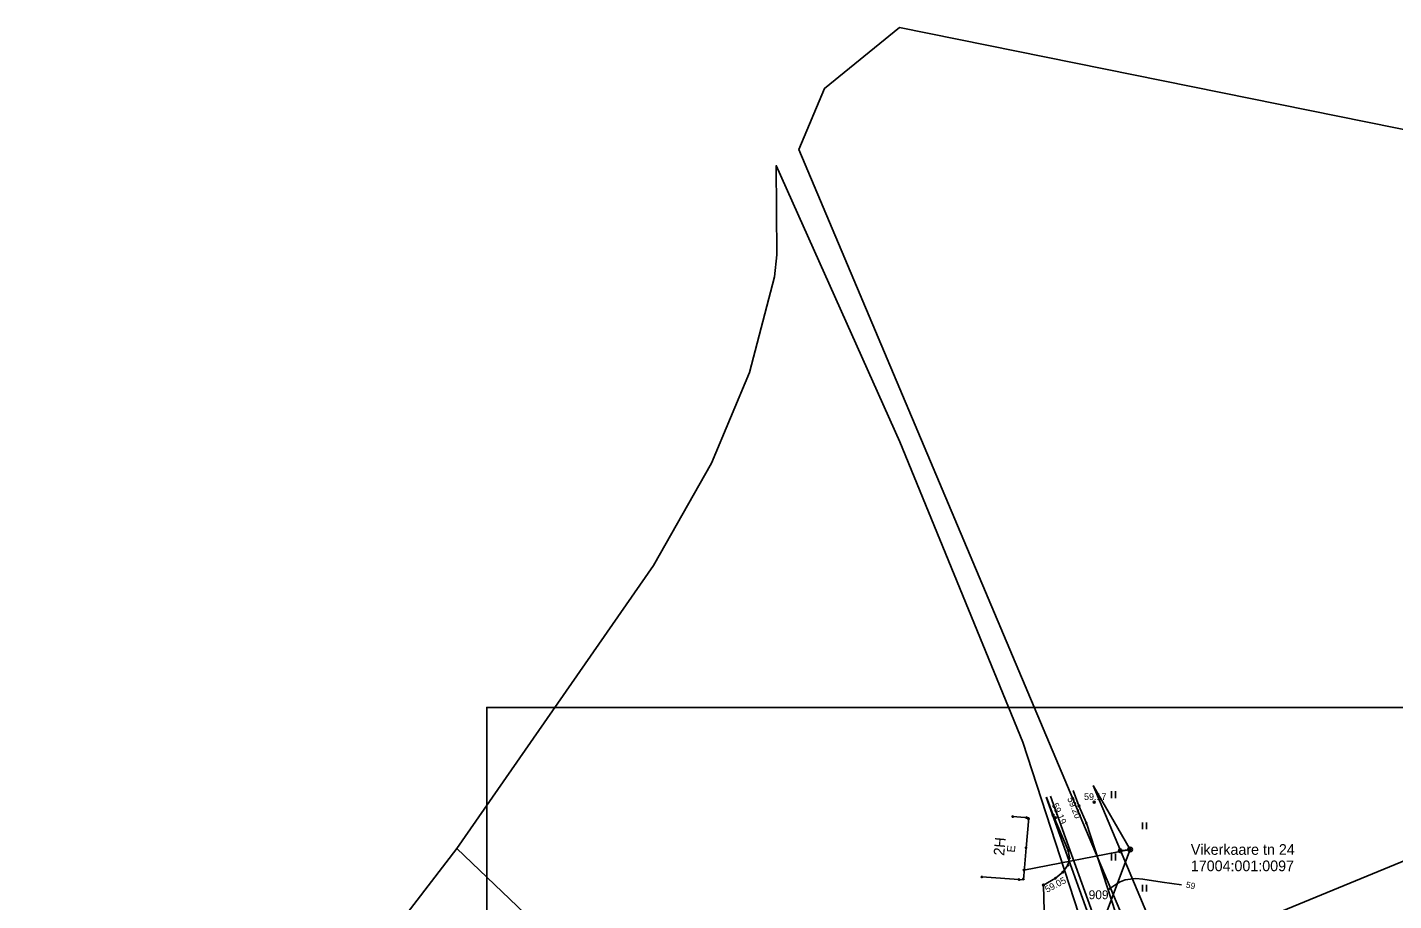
# Model space of a CAD drawing. Extents: x 643182 to 644029, y 6457937 to 6458373.
# Drawn here: x 643182.1 to 643335.8, y 6458120.6 to 6458218.8 of the extents above; entities that cross this region are included whole.
import ezdxf

# ---------------------------------------------------------------- set-up
doc = ezdxf.new("R2010")
doc.units = 0
for name, color, linetype in [('ALUSVORK', 7, 'Continuous'), ('HALJASTUS', 7, 'Continuous'), ('HOONE', 7, 'Continuous'), ('HORISONTAAL', 7, 'Continuous'), ('KORGUS-EH2000', 7, 'Continuous'), ('KTRASS', 7, 'Continuous'), ('MOOTMPUNKT', 7, 'Continuous'), ('MPOHULIIN', 7, 'Continuous'), ('PIIR', 7, 'Continuous'), ('PIIRASULA', 7, 'Continuous'), ('POST', 7, 'Continuous'), ('TEE', 7, 'Continuous'), ('VORMISTUS', 7, 'Continuous'), ('VTRASS', 7, 'Continuous')]:
    doc.layers.add(name, color=color, linetype=linetype)

msp = doc.modelspace()

# ---------------------------------------------------------------- linework, layer by layer
at = {"layer": 'HALJASTUS'}
for p, q in [((643304.04, 6458132.91), (643304.04, 6458132.15)), ((643304.49, 6458132.91), (643304.49, 6458132.15)), ((643307.54, 6458129.41), (643307.54, 6458128.65)), ((643307.99, 6458129.41), (643307.99, 6458128.65)), ((643304.04, 6458125.91), (643304.04, 6458125.15)), ((643304.49, 6458125.91), (643304.49, 6458125.15)), ((643307.54, 6458122.41), (643307.54, 6458121.65)), ((643307.99, 6458122.41), (643307.99, 6458121.65))]:
    msp.add_line(p, q, dxfattribs=at)
at = {"layer": 'HOONE'}
msp.add_lwpolyline([(643289.46, 6458123.28), (643294.13, 6458122.95), (643294.44, 6458126.57), (643294.73, 6458129.94), (643292.94, 6458130.07)], dxfattribs=at)
at = {"layer": 'HORISONTAAL'}
msp.add_lwpolyline([(643311.93, 6458122.39), (643309.74, 6458122.71), (643307.56, 6458123.03), (643306.77, 6458123.09), (643305.59, 6458122.94), (643305.03, 6458122.74), (643304.52, 6458122.45), (643304.09, 6458122.15), (643303.66, 6458121.85)], dxfattribs=at)
at = {"layer": 'KORGUS-EH2000'}
for centre in [(643302.1, 6458131.69), (643297.48, 6458130.22), (643300.39, 6458131.27), (643296.39, 6458122.37)]:
    msp.add_circle(centre, 0.1, dxfattribs=at)
at = {"layer": 'KTRASS'}
msp.add_lwpolyline([(643307.29, 6458069.76), (643312.79, 6458073.87), (643310.85, 6458092.96), (643296.68, 6458132.24)], dxfattribs=at)
at = {"layer": 'MOOTMPUNKT'}
for centre in [(643302.1, 6458131.69), (643292.94, 6458130.07), (643297.48, 6458130.22), (643300.39, 6458131.27), (643294.49, 6458129.96), (643294.72, 6458129.81), (643297.78, 6458129.96), (643301.23, 6458129.33), (643294.44, 6458126.57), (643299.17, 6458126.24), (643299.31, 6458125.42), (643304.99, 6458126.21), (643305.02, 6458126.23), (643306.08, 6458126.35), (643306.12, 6458126.37), (643306.14, 6458126.52), (643306.14, 6458126.52), (643306.15, 6458126.37), (643294.19, 6458124.05), (643299.14, 6458124.6), (643289.46, 6458123.28), (643293.65, 6458122.99), (643294.14, 6458123.06), (643296.39, 6458122.37), (643297.73, 6458123.13), (643298.56, 6458123.81)]:
    msp.add_circle(centre, 0.075, dxfattribs=at)
at = {"layer": 'MPOHULIIN'}
for points in [[(643301.97, 6458133.56), (643306.15, 6458126.37), (643285.94, 6458072.52), (643281.21, 6458019.09)], [(643294.19, 6458124.05), (643306.15, 6458126.37)]]:
    msp.add_lwpolyline(points, dxfattribs=at)
at = {"layer": 'PIIR'}
for points in [[(643280.2, 6458218.82), (643470.91, 6458180.25), (643307.72, 6458113.06), (643268.86, 6458205.07), (643271.77, 6458211.95)], [(643280.22, 6458172.21), (643294.09, 6458138.44), (643300.89, 6458117.48), (643293.3, 6458114.88), (643289.91, 6458100.52), (643272.34, 6458102.44), (643253.36, 6458104.55), (643230.42, 6458126.48), (643252.53, 6458158.32), (643259.05, 6458169.82), (643263.34, 6458180.02), (643266.13, 6458190.75), (643266.39, 6458193.25), (643266.33, 6458203.27)], [(643230.42, 6458126.48), (643253.36, 6458104.55), (643272.34, 6458102.44), (643289.91, 6458100.52), (643275.32, 6458035.63), (643247.1, 6458041.31), (643249.73, 6458051.25), (643242.7, 6458052.91), (643232.01, 6458047.35), (643186.53, 6458059.7), (643182.1, 6458062.75), (643191.62, 6458075.97)]]:
    msp.add_lwpolyline(points, close=True, dxfattribs=at)
msp.add_lwpolyline([(643444.73, 6458022.55), (643432.18, 6458019.5), (643421.85, 6458016.66), (643411.86, 6458010.98), (643406.53, 6458008.17), (643400.22, 6458002.65), (643358.46, 6457968.49), (643347.37, 6457958), (643337.74, 6457949.53), (643335.72, 6457947.56), (643325.07, 6457940.22), (643321.73, 6457937.26), (643321.21, 6457937.74), (643307.01, 6457954.19), (643333.21, 6458059.14), (643307.72, 6458113.06), (643470.91, 6458180.25)], dxfattribs=at)
at = {"layer": 'PIIRASULA'}
msp.add_lwpolyline([(643301.97, 6458133.56), (643333.25, 6458059.2), (643323.62, 6458020.66)], dxfattribs=at)
at = {"layer": 'POST'}
msp.add_line((643305.02, 6458126.23), (643306.12, 6458126.37), dxfattribs=at)
for centre, radius in [((643305.02, 6458126.23), 0.2), ((643306.15, 6458126.37), 0.25), ((643306.15, 6458126.37), 0.0234)]:
    msp.add_circle(centre, radius, dxfattribs=at)
at = {"layer": 'TEE'}
for points in [[(643296.72, 6458132.25), (643297.48, 6458130.22), (643299.17, 6458126.24), (643299.31, 6458125.42), (643299.14, 6458124.6), (643298.56, 6458123.81), (643297.73, 6458123.13), (643296.39, 6458122.37), (643296.47, 6458119.46)], [(643305.45, 6458116.41), (643301.23, 6458129.33), (643300.39, 6458131.27), (643299.73, 6458133)]]:
    msp.add_lwpolyline(points, dxfattribs=at)
at = {"layer": 'VORMISTUS'}
msp.add_lwpolyline([(643431.27, 6457998.85), (643233.77, 6457998.85), (643233.77, 6458142.35), (643431.27, 6458142.35), (643431.27, 6457998.85)], dxfattribs=at)
at = {"layer": 'VTRASS'}
msp.add_lwpolyline([(643311.31, 6458093.16), (643311.13, 6458093.64), (643297.17, 6458132.37)], dxfattribs=at)

# ---------------------------------------------------------------- texts
at = {"layer": 'ALUSVORK'}
msp.add_text('909', height=1, dxfattribs=at).set_placement((643301.48, 6458120.78))
at = {"layer": 'HOONE'}
for s, height, p in [('2H', 1.2, (643291.97, 6458125.64)), ('E', 0.9, (643293.17, 6458126.01))]:
    msp.add_text(s, height=height, rotation=85.0563, dxfattribs=at).set_placement(p)
at = {"layer": 'HORISONTAAL'}
msp.add_text('59', height=0.7, rotation=348.8497, dxfattribs=at).set_placement((643312.37, 6458122.09))
at = {"layer": 'KORGUS-EH2000'}
for s, rotation, p in [('59.19', 294.3146, (643297.31, 6458131.4)), ('59.20', 291.865, (643299.05, 6458132.09)), ('59.05', 27.7417, (643296.8, 6458121.49))]:
    msp.add_text(s, height=0.75, rotation=rotation, dxfattribs=at).set_placement(p)
msp.add_text('59.17', height=0.75, dxfattribs=at).set_placement((643300.96, 6458131.94))
at = {"layer": 'PIIR'}
for s, p in [('Vikerkaare tn 24', (643312.97, 6458125.77)), ('17004:001:0097', (643312.97, 6458123.93))]:
    msp.add_text(s, height=1.2, dxfattribs=at).set_placement(p)

doc.saveas('drawing.dxf')
